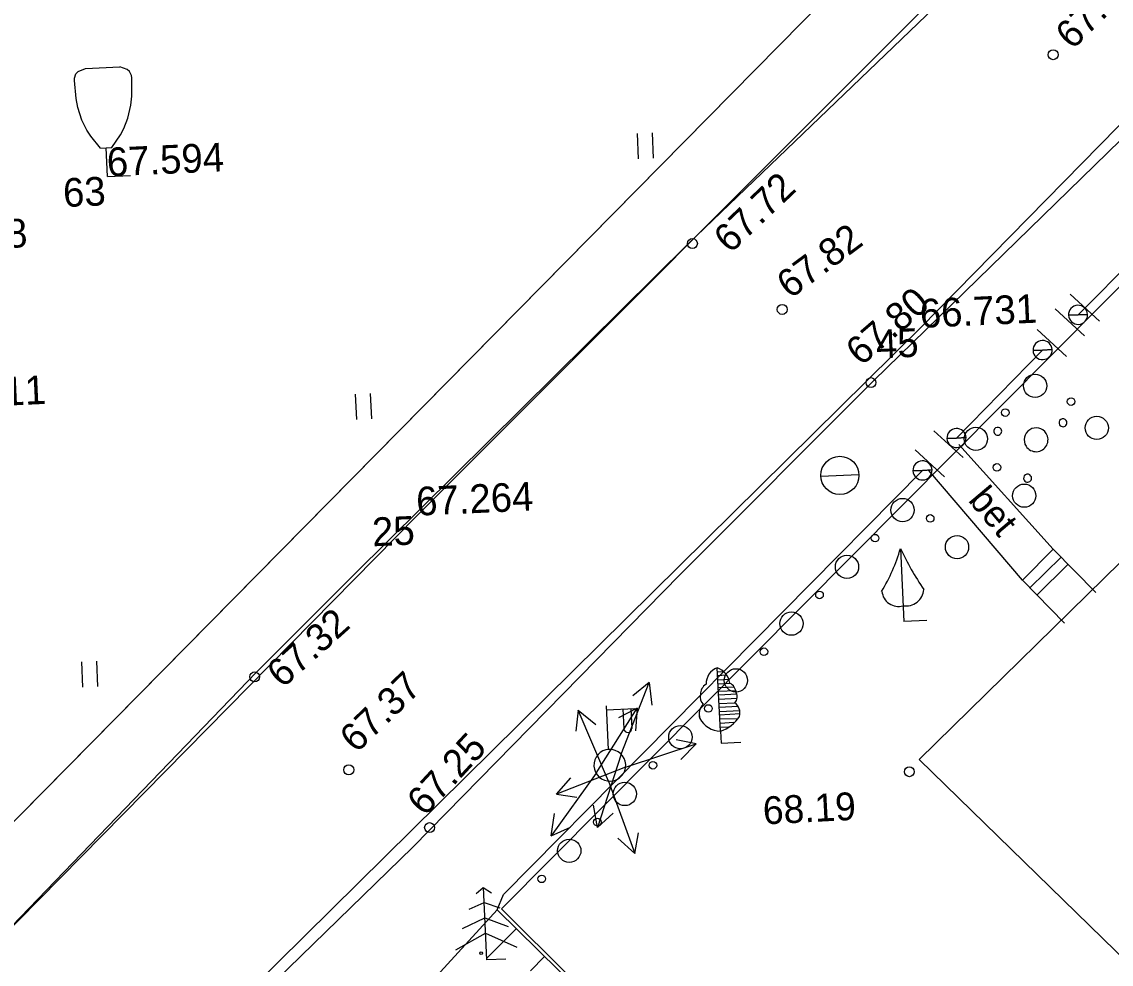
# Model space of a CAD drawing. Extents: x 641878 to 642093, y 6457030 to 6457209.
# Drawn here: x 642000.13 to 642028.63, y 6457069.63 to 6457094.29 of the extents above; entities that cross this region are included whole.
import ezdxf

# ---------------------------------------------------------------- set-up
doc = ezdxf.new("R2010")
doc.units = 0
for name, color, linetype in [('Level 1', 7, 'Continuous'), ('Level 10', 7, 'Continuous'), ('Level 11', 7, 'Continuous'), ('Level 12', 7, 'Continuous'), ('Level 16', 7, 'Continuous'), ('Level 18', 7, 'Continuous'), ('Level 22', 7, 'Continuous'), ('Level 30', 7, 'Continuous'), ('Level 4', 7, 'Continuous'), ('Level 5', 7, 'Continuous'), ('Level 57', 7, 'Continuous'), ('Level 6', 7, 'Continuous'), ('Level 63', 7, 'Continuous'), ('Level 7', 7, 'Continuous'), ('Level 8', 7, 'Continuous')]:
    doc.layers.add(name, color=color, linetype=linetype)

# ---------------------------------------------------------------- blocks, each defined once
blk = doc.blocks.new('KKITP9')
at = {"layer": 'Level 7'}
for p, q in [((-300, 1900), (300, 1900)), ((-100, 500), (100, 500)), ((0, 0), (0, 500)), ((0, 0), (400, 0))]:
    blk.add_line(p, q, dxfattribs=at)
for points in [[(-100, 500), (-258.4, 712.96), (-322.92, 824.71), (-400, 1000), (-461.28, 1225.3), (-484.95, 1381.3), (-500, 1700), (-497.94, 1741.58), (-468.34, 1813.02), (-428.03, 1850.1), (-300, 1900)], [(100, 500), (258.4, 712.96), (322.92, 824.71), (400, 1000), (461.28, 1225.3), (484.95, 1381.3), (500, 1700), (497.94, 1741.58), (468.34, 1813.02), (428.03, 1850.1), (300, 1900)]]:
    blk.add_lwpolyline(points, dxfattribs=at)
blk = doc.blocks.new('AAP2')
at = {"layer": 'Level 6'}
blk.add_circle((0, 0), 34.5, dxfattribs=at)
blk = doc.blocks.new('BD2')
at = {"layer": 'Level 7'}
for points in [[(-200, 1750), (-10, 1900), (200, 1750)], [(500, 0), (0, 0), (0, 1900)], [(-400, 1350), (0, 1500), (400, 1350)], [(-600, 850), (0, 1100), (600, 850)], [(-800, 300), (0, 700), (800, 300)]]:
    blk.add_lwpolyline(points, dxfattribs=at)
blk = doc.blocks.new('BOUN2')
at = {"layer": 'Level 7'}
for p in [(0, 1900), (600, 0)]:
    blk.add_line(p, (0, 0), dxfattribs=at)
for centre, radius, start, end in [((-4261.218, 3343.228), 4495.315, 325.7228194, 341.4277167), ((6794.366, 4684.754), 7338.56, 202.2039806, 211.8568472), ((-105.348, 827.636), 429.285, 182.1570556, 284.2060556), ((98.421, 867.09), 466.127, 257.8098639, 353.1475139)]:
    blk.add_arc(centre, radius, start, end, dxfattribs=at)
blk = doc.blocks.new('KHEIN3')
at = {"layer": 'Level 6'}
for p, q in [((-210.89, 335.09), (-210.89, -326.54)), ((182.28, 335.09), (182.28, -326.54))]:
    blk.add_line(p, q, dxfattribs=at)
blk = doc.blocks.new('OV2')
at = {"layer": 'Level 22'}
blk.add_line((-500, 0), (500, 0), dxfattribs=at)
blk.add_circle((0, 0), 500, dxfattribs=at)
blk = doc.blocks.new('PM5')
at = {"layer": 'Level 11'}
for p, q in [((0, 0), (-250, 0)), ((-250, 0), (0, 0)), ((250, 0), (0, 0)), ((0, 0), (250, 0))]:
    blk.add_line(p, q, dxfattribs=at)
for start, end in [(0, 180), (180, 0)]:
    blk.add_arc((0, 0), 250, start, end, dxfattribs=at)
blk = doc.blocks.new('BP')
at = {"layer": 'Level 7'}
for centre, radius, start, end in [((-2, 783), 100, 90, 270), ((-2, 783), 100, 270, 90), ((-2, -17), 300, 90, 270), ((-2, -17), 300, 270, 90), ((-702, -717), 100, 90, 270), ((-702, -717), 100, 270, 90), ((698, -717), 100, 90, 270), ((698, -717), 100, 270, 90)]:
    blk.add_arc(centre, radius, start, end, dxfattribs=at)
blk = doc.blocks.new('BH')
at = {"layer": 'Level 7'}
for centre, radius in [((0, 0), 293), ((990, 0), 95.9)]:
    blk.add_circle(centre, radius, dxfattribs=at)
blk = doc.blocks.new('BL2')
at = {"layer": 'Level 7'}
for p, q in [((0, 300), (0, 1900)), ((0, 1800), (150, 1800)), ((0, 1710), (220, 1710)), ((0, 1600), (280, 1600)), ((0, 1500), (300, 1500)), ((0, 1400), (400, 1400)), ((440, 1300), (0, 1300)), ((0, 1220), (470, 1220)), ((460, 1100), (0, 1100)), ((0, 1000), (410, 1000)), ((480, 900), (0, 900)), ((0, 800), (520, 800)), ((520, 710), (0, 710)), ((0, 610), (460, 600)), ((350, 500), (0, 500)), ((0, 400), (210, 400)), ((0, 300), (0, 0)), ((0, 0), (500, 0))]:
    blk.add_line(p, q, dxfattribs=at)
for centre, radius, start, end in [((130, 1490), 430, 107.592, 178.668), ((-179, 1454), 481, 5.541, 68.199), ((-175, 1255), 275, 117.031, 181.042), ((125, 1225), 326, 4.399, 57.529), ((-230, 1164), 236, 158.614, 224.006), ((258, 1158), 212, 311.82, 25.56), ((-187, 750), 328, 130.365, 197.745), ((188, 750), 328, 342.255, 49.635), ((54, 909), 612, 205.076, 264.939), ((-275, 1225), 965, 286.557, 323.427)]:
    blk.add_arc(centre, radius, start, end, dxfattribs=at)
blk = doc.blocks.new('LP13')
at = {"layer": 'Level 11'}
for p, q in [((-10, 400), (-10, 1500)), ((-10, 1400), (700, 1400)), ((400, 1400), (400, 900)), ((600, 1400), (600, 900))]:
    blk.add_line(p, q, dxfattribs=at)
for centre, radius, start, end in [((500, 900), 100, 180, 0), ((0, 0), 400, 90, 270), ((0, 0), 400, 270, 90)]:
    blk.add_arc(centre, radius, start, end, dxfattribs=at)
blk = doc.blocks.new('AAP3')
at = {"layer": 'Level 6'}
blk.add_circle((0, 0), 34.5, dxfattribs=at)
blk = doc.blocks.new('BD3')
at = {"layer": 'Level 7'}
for points in [[(-200, 1750), (-10, 1900), (200, 1750)], [(500, 0), (0, 0), (0, 1900)], [(-400, 1350), (0, 1500), (400, 1350)], [(-600, 850), (0, 1100), (600, 850)], [(-800, 300), (0, 700), (800, 300)]]:
    blk.add_lwpolyline(points, dxfattribs=at)
blk = doc.blocks.new('BOUN4')
at = {"layer": 'Level 7'}
for p in [(0, 1900), (600, 0)]:
    blk.add_line(p, (0, 0), dxfattribs=at)
for centre, radius, start, end in [((-4261.218, 3343.228), 4495.315, 325.7228194, 341.4277167), ((6794.366, 4684.754), 7338.56, 202.2039806, 211.8568472), ((-105.348, 827.636), 429.285, 182.1570556, 284.2060556), ((98.421, 867.09), 466.127, 257.8098639, 353.1475139)]:
    blk.add_arc(centre, radius, start, end, dxfattribs=at)
blk = doc.blocks.new('KHEIN5')
at = {"layer": 'Level 6'}
for p, q in [((-210.89, 335.09), (-210.89, -326.54)), ((182.28, 335.09), (182.28, -326.54))]:
    blk.add_line(p, q, dxfattribs=at)
blk = doc.blocks.new('BP0')
at = {"layer": 'Level 7'}
for centre, radius, start, end in [((-2, 783), 100, 90, 270), ((-2, 783), 100, 270, 90), ((-2, -17), 300, 90, 270), ((-2, -17), 300, 270, 90), ((-702, -717), 100, 90, 270), ((-702, -717), 100, 270, 90), ((698, -717), 100, 90, 270), ((698, -717), 100, 270, 90)]:
    blk.add_arc(centre, radius, start, end, dxfattribs=at)
blk = doc.blocks.new('BH0')
at = {"layer": 'Level 7'}
for centre, radius in [((0, 0), 293), ((990, 0), 95.9)]:
    blk.add_circle(centre, radius, dxfattribs=at)
blk = doc.blocks.new('BL4')
at = {"layer": 'Level 7'}
for p, q in [((0, 300), (0, 1900)), ((0, 1800), (150, 1800)), ((0, 1710), (220, 1710)), ((0, 1600), (280, 1600)), ((0, 1500), (300, 1500)), ((0, 1400), (400, 1400)), ((440, 1300), (0, 1300)), ((0, 1220), (470, 1220)), ((460, 1100), (0, 1100)), ((0, 1000), (410, 1000)), ((480, 900), (0, 900)), ((0, 800), (520, 800)), ((520, 710), (0, 710)), ((0, 610), (460, 600)), ((350, 500), (0, 500)), ((0, 400), (210, 400)), ((0, 300), (0, 0)), ((0, 0), (500, 0))]:
    blk.add_line(p, q, dxfattribs=at)
for centre, radius, start, end in [((130, 1490), 430, 107.592, 178.668), ((-179, 1454), 481, 5.541, 68.199), ((-175, 1255), 275, 117.031, 181.042), ((125, 1225), 326, 4.399, 57.529), ((-230, 1164), 236, 158.614, 224.006), ((258, 1158), 212, 311.82, 25.56), ((-188, 750), 328, 130.365, 197.745), ((188, 750), 328, 342.255, 49.635), ((54, 909), 612, 205.076, 264.939), ((-275, 1225), 965, 286.557, 323.427)]:
    blk.add_arc(centre, radius, start, end, dxfattribs=at)
blk = doc.blocks.new('LP14')
at = {"layer": 'Level 12'}
for p, q in [((-10, 400), (-10, 1500)), ((-10, 1400), (700, 1400)), ((400, 1400), (400, 900)), ((600, 1400), (600, 900))]:
    blk.add_line(p, q, dxfattribs=at)
for centre, radius, start, end in [((500, 900), 100, 180, 0), ((0, 0), 400, 90, 270), ((0, 0), 400, 270, 90)]:
    blk.add_arc(centre, radius, start, end, dxfattribs=at)
blk = doc.blocks.new('OV3')
at = {"layer": 'Level 16'}
blk.add_line((-500, 0), (500, 0), dxfattribs=at)
blk.add_circle((0, 0), 500, dxfattribs=at)
blk = doc.blocks.new('PM6')
at = {"layer": 'Level 12'}
for p, q in [((0, 0), (-250, 0)), ((-250, 0), (0, 0)), ((250, 0), (0, 0)), ((0, 0), (250, 0))]:
    blk.add_line(p, q, dxfattribs=at)
for start, end in [(0, 180), (180, 0)]:
    blk.add_arc((0, 0), 250, start, end, dxfattribs=at)

msp = doc.modelspace()

# ---------------------------------------------------------------- linework, layer by layer
at = {"layer": 'Level 1'}
for p, q in [((642026.497, 6457079.478), (642027.317, 6457080.282)), ((642026.68, 6457079.292), (642027.499, 6457080.096)), ((642026.301, 6457079.678), (642027.404, 6457078.553))]:
    msp.add_line(p, q, dxfattribs=at)
msp.add_lwpolyline([(642026.301, 6457079.678), (642027.109, 6457080.494), (642028.224, 6457079.357)], dxfattribs=at)
at = {"layer": 'Level 10'}
msp.add_lwpolyline([(642012.676, 6457071.076), (642031.016, 6457089.543), (642034.671, 6457085.923), (642068.322, 6457052.609), (642045.995, 6457038.007), (642016.331, 6457067.446)], close=True, dxfattribs=at)
at = {"layer": 'Level 11'}
for p, q in [((642014.683, 6457076.277), (642014.619, 6457075.725)), ((642015.475, 6457074.422), (642014.683, 6457076.277)), ((642014.683, 6457076.277), (642015.143, 6457075.9)), ((642015.149, 6457074.63), (642016.227, 6457076.335)), ((642016.227, 6457076.335), (642015.736, 6457076.075)), ((642016.227, 6457076.335), (642016.178, 6457075.742)), ((642015.81, 6457075.124), (642015.184, 6457073.207)), ((642015.923, 6457074.788), (642014.117, 6457074.078)), ((642014.117, 6457074.078), (642014.491, 6457074.51)), ((642014.117, 6457074.078), (642014.646, 6457074.001)), ((642015.184, 6457073.207), (642015.085, 6457073.793)), ((642015.184, 6457073.207), (642015.595, 6457073.579)), ((642012.284, 6457069.779), (642013.062, 6457070.56)), ((642013.431, 6457069.459), (642013.803, 6457069.831))]:
    msp.add_line(p, q, dxfattribs=at)
at = {"layer": 'Level 12'}
for p, q in [((642015.81, 6457075.124), (642016.543, 6457077.004)), ((642016.543, 6457077.004), (642016.111, 6457076.655)), ((642016.543, 6457077.004), (642016.608, 6457076.413)), ((642015.923, 6457074.788), (642017.767, 6457075.396)), ((642017.767, 6457075.396), (642017.244, 6457075.503)), ((642017.767, 6457075.396), (642017.369, 6457074.986)), ((642015.149, 6457074.63), (642013.977, 6457072.987)), ((642015.475, 6457074.422), (642016.161, 6457072.524)), ((642013.977, 6457072.987), (642014.059, 6457073.576)), ((642013.977, 6457072.987), (642014.481, 6457073.22)), ((642016.161, 6457072.524), (642016.256, 6457073.071)), ((642016.161, 6457072.524), (642015.723, 6457072.926))]:
    msp.add_line(p, q, dxfattribs=at)
msp.add_lwpolyline([(642012.676, 6457071.076), (642031.016, 6457089.543), (642034.671, 6457085.923), (642068.322, 6457052.609), (642045.995, 6457038.007), (642016.331, 6457067.446)], close=True, dxfattribs=at)
at = {"layer": 'Level 18'}
for p, q in [((642026.497, 6457079.478), (642027.317, 6457080.282)), ((642026.68, 6457079.292), (642027.499, 6457080.096)), ((642026.301, 6457079.678), (642027.404, 6457078.553))]:
    msp.add_line(p, q, dxfattribs=at)
msp.add_lwpolyline([(642026.301, 6457079.678), (642027.109, 6457080.494), (642028.224, 6457079.357)], dxfattribs=at)
at = {"layer": 'Level 30'}
for p, q in [((642012.284, 6457069.779), (642013.062, 6457070.56)), ((642013.431, 6457069.459), (642013.803, 6457069.831))]:
    msp.add_line(p, q, dxfattribs=at)
for centre in [(642027.107, 6457093.43), (642017.67, 6457088.488), (642020.02, 6457086.764), (642022.342, 6457084.85), (642006.22, 6457077.15), (642008.682, 6457074.717), (642023.345, 6457074.668), (642010.795, 6457073.206)]:
    msp.add_circle(centre, 0.13, dxfattribs=at)
at = {"layer": 'Level 4'}
for p, q in [((642023.635, 6457086.282), (642072.572, 6457136.185)), ((642039.992, 6457110.935), (642010.46, 6457081.367)), ((642027.758, 6457086.623), (642030.681, 6457089.575)), ((642027.554, 6457087.162), (642028.321, 6457086.461)), ((642027.16, 6457086.777), (642027.927, 6457086.076)), ((641994.982, 6457057.977), (642023.635, 6457086.282)), ((642026.686, 6457086.237), (642027.453, 6457085.536)), ((642026.83, 6457085.702), (642024.578, 6457083.4)), ((642023.984, 6457083.591), (642024.751, 6457082.89)), ((642023.495, 6457083.089), (642024.262, 6457082.388)), ((642010.46, 6457081.367), (641993.104, 6457063.724)), ((642012.676, 6457071.076), (642012.676, 6457071.076))]:
    msp.add_line(p, q, dxfattribs=at)
msp.add_lwpolyline([(642012.676, 6457071.076), (642031.016, 6457089.543), (642034.671, 6457085.923), (642068.322, 6457052.609), (642045.995, 6457038.007), (642016.331, 6457067.446)], close=True, dxfattribs=at)
for points in [[(642012.563, 6457071.051), (642012.731, 6457071.456), (642023.688, 6457082.552)], [(642009.78, 6457068.012), (642012.563, 6457071.051), (642021.68, 6457062.081)]]:
    msp.add_lwpolyline(points, dxfattribs=at)
for centre in [(642027.107, 6457093.43), (642017.67, 6457088.488), (642020.02, 6457086.764), (642022.342, 6457084.85), (642006.22, 6457077.15), (642008.682, 6457074.717), (642023.345, 6457074.668), (642010.795, 6457073.206)]:
    msp.add_circle(centre, 0.13, dxfattribs=at)
at = {"layer": 'Level 5'}
for p, q in [((642024.64, 6457083.227), (642027.109, 6457080.494)), ((642024.64, 6457083.227), (642027.109, 6457080.494)), ((642026.301, 6457079.678), (642023.857, 6457082.552)), ((642026.301, 6457079.678), (642023.857, 6457082.552))]:
    msp.add_line(p, q, dxfattribs=at)
for points in [[(641993.631, 6457056.645), (641998.295, 6457060.959), (642010.353, 6457072.691), (642017.339, 6457079.824), (642022.415, 6457084.905), (642028.867, 6457091.193), (642037.441, 6457099.834), (642044.889, 6457107.466), (642053.881, 6457116.428), (642059.499, 6457121.898)], [(641993.631, 6457056.645), (641998.295, 6457060.959), (642010.353, 6457072.691), (642017.339, 6457079.824), (642022.415, 6457084.905), (642028.867, 6457091.193), (642037.441, 6457099.834), (642044.889, 6457107.466), (642053.881, 6457116.428), (642059.499, 6457121.898)], [(642049.912, 6457120.747), (642037.26, 6457108.444), (642025.072, 6457095.706), (642017.555, 6457088.482), (642008.843, 6457079.842), (642006.256, 6457077.262), (641994.599, 6457065.163), (641992.988, 6457063.47)], [(642049.912, 6457120.747), (642037.26, 6457108.444), (642025.072, 6457095.706), (642017.555, 6457088.482), (642008.843, 6457079.842), (642006.256, 6457077.262), (641994.599, 6457065.163), (641992.988, 6457063.47)]]:
    msp.add_lwpolyline(points, dxfattribs=at)
at = {"layer": 'Level 57'}
msp.add_lwpolyline([(642012.676, 6457071.076), (642031.016, 6457089.543), (642034.671, 6457085.923), (642068.322, 6457052.609), (642045.995, 6457038.007), (642016.331, 6457067.446), (642012.676, 6457071.076)], dxfattribs=at)
at = {"layer": 'Level 6'}
msp.add_lwpolyline([(642079.732, 6457158.568), (642080.235, 6457154.841), (641991.335, 6457064.658), (641988.753, 6457064.805), (641963.305, 6457105.318), (641951.211, 6457121.248), (641934.009, 6457138.474), (641908.118, 6457150.813), (642023.783, 6457167.133)], close=True, dxfattribs=at)
at = {"layer": 'Level 63'}
msp.add_lwpolyline([(642023.602, 6457074.99), (642029.314, 6457080.591), (642029.054, 6457080.849), (642032.129, 6457083.945), (642037.65, 6457078.43), (642029.088, 6457069.645)], close=True, dxfattribs=at)
msp.add_lwpolyline([(642023.602, 6457074.99), (642029.314, 6457080.591), (642029.054, 6457080.849), (642032.129, 6457083.945), (642037.65, 6457078.43), (642029.088, 6457069.645)], close=True, dxfattribs=at)
at = {"layer": 'Level 7'}
for centre, radius in [((642026.634, 6457084.765), 0.304), ((642026.634, 6457084.765), 0.304), ((642027.577, 6457084.353), 0.0996), ((642027.577, 6457084.353), 0.0996), ((642028.247, 6457083.665), 0.304), ((642028.247, 6457083.665), 0.304)]:
    msp.add_circle(centre, radius, dxfattribs=at)
at = {"layer": 'Level 8'}
for p, q in [((642080.235, 6457154.841), (641991.335, 6457064.658)), ((642027.758, 6457086.623), (642030.681, 6457089.575)), ((642027.554, 6457087.162), (642028.321, 6457086.461)), ((642027.16, 6457086.777), (642027.927, 6457086.076)), ((642026.686, 6457086.237), (642027.453, 6457085.536)), ((642026.83, 6457085.702), (642024.578, 6457083.4)), ((642023.984, 6457083.591), (642024.751, 6457082.89)), ((642023.495, 6457083.089), (642024.262, 6457082.388))]:
    msp.add_line(p, q, dxfattribs=at)
for points in [[(642012.563, 6457071.051), (642012.731, 6457071.456), (642023.688, 6457082.552)], [(642009.78, 6457068.012), (642012.563, 6457071.051), (642021.68, 6457062.081)]]:
    msp.add_lwpolyline(points, dxfattribs=at)

# ---------------------------------------------------------------- block references
at = {"layer": 'Level 1', "xscale": 0.0009998982956423152, "yscale": 0.0009998982956423152, "rotation": 2.5639079614876326}
msp.add_blockref('OV3', (642021.527, 6457082.421), dxfattribs=at)
at = {"layer": 'Level 11'}
for name, p, xscale, yscale, rotation in [('PM5', (642027.758, 6457086.623), 0.0009998982956423152, 0.0009998982956423152, 2.5639079614876326), ('PM5', (642026.83, 6457085.702), 0.0009998982956423152, 0.0009998982956423152, 2.5639079614876326), ('PM5', (642024.578, 6457083.4), 0.0009998982956423152, 0.0009998982956423152, 2.5639079614876326), ('PM5', (642023.688, 6457082.552), 0.0009998982956423152, 0.0009998982956423152, 2.5639079614876326), ('LP13', (642015.51, 6457074.836), 0.001039094308831493, 0.0010390943088314929, 2.953907961487609)]:
    msp.add_blockref(name, p, dxfattribs=dict(at, xscale=xscale, yscale=yscale, rotation=rotation))
at = {"layer": 'Level 12'}
for name, p, xscale, yscale, rotation in [('PM6', (642027.758, 6457086.623), 0.0009998982956423152, 0.0009998982956423152, 2.5639079614876326), ('PM6', (642026.83, 6457085.702), 0.0009998982956423152, 0.0009998982956423152, 2.5639079614876326), ('PM6', (642024.578, 6457083.4), 0.0009998982956423152, 0.0009998982956423152, 2.5639079614876326), ('PM6', (642023.688, 6457082.552), 0.0009998982956423152, 0.0009998982956423152, 2.5639079614876326), ('LP14', (642015.51, 6457074.836), 0.001039094308831493, 0.0010390943088314929, 2.953907961487609)]:
    msp.add_blockref(name, p, dxfattribs=dict(at, xscale=xscale, yscale=yscale, rotation=rotation))
at = {"layer": 'Level 22', "xscale": 0.0009998982956423152, "yscale": 0.0009998982956423152, "rotation": 2.5639079614876326}
msp.add_blockref('OV2', (642021.527, 6457082.421), dxfattribs=at)
at = {"layer": 'Level 6', "xscale": 0.0009998982956423152, "yscale": 0.0009998982956423152}
for name, p, rotation in [('KHEIN3', (642016.447, 6457091.043), 2.5639079614876326), ('KHEIN5', (642016.447, 6457091.043), 2.5639079614876326), ('KHEIN3', (642009.077, 6457084.223), 2.5639079614876326), ('KHEIN5', (642009.077, 6457084.223), 2.5639079614876326), ('KHEIN3', (642001.911, 6457077.215), 2.5639079614876326), ('KHEIN5', (642001.911, 6457077.215), 2.5639079614876326), ('AAP2', (642012.142, 6457069.92), -44.77691039538139), ('AAP3', (642012.142, 6457069.92), -44.77691039538139)]:
    msp.add_blockref(name, p, dxfattribs=dict(at, rotation=rotation))
at = {"layer": 'Level 7'}
for name, p, xscale, yscale, rotation in [('KKITP9', (642002.369, 6457090.244), 0.0014998474434634729, 0.0014998474434634729, 2.5639079614876326), ('BP', (642026.677, 6457083.361), 0.0010390943088314929, 0.001039094308831493, -57.5551534995748), ('BP0', (642026.677, 6457083.361), 0.0010390943088314929, 0.001039094308831493, -57.5551534995748), ('BH', (642025.086, 6457083.378), 0.001039094308831493, 0.0010390943088314929, 41.840751120266624), ('BH0', (642025.086, 6457083.378), 0.001039094308831493, 0.0010390943088314929, 41.840751120266624), ('BH', (642026.351, 6457081.891), 0.001039094308831493, 0.0010390943088314929, 134.04237300567831), ('BH0', (642026.351, 6457081.891), 0.001039094308831493, 0.0010390943088314929, 134.04237300567831), ('BH', (642023.167, 6457081.515), 0.001039094308831493, 0.0010390943088314929, -134.36073841761691), ('BH0', (642023.167, 6457081.515), 0.001039094308831493, 0.0010390943088314929, -134.36073841761691), ('BH', (642024.592, 6457080.545), 0.001039094308831493, 0.0010390943088314929, 133.0321477546105), ('BH0', (642024.592, 6457080.545), 0.001039094308831493, 0.0010390943088314929, 133.0321477546105), ('BH', (642021.714, 6457080.029), 0.001039094308831493, 0.0010390943088314929, -134.36073841761691), ('BH0', (642021.714, 6457080.029), 0.001039094308831493, 0.0010390943088314929, -134.36073841761691), ('BOUN2', (642023.199, 6457078.6), 0.0009998982956423152, 0.0009998982956423152, 2.5639079614876326), ('BOUN4', (642023.199, 6457078.6), 0.0009998982956423152, 0.0009998982956423152, 2.5639079614876326), ('BH', (642020.261, 6457078.543), 0.001039094308831493, 0.0010390943088314929, -134.36073841761691), ('BH0', (642020.261, 6457078.543), 0.001039094308831493, 0.0010390943088314929, -134.36073841761691), ('BL2', (642018.419, 6457075.415), 0.001039094308831493, 0.0010390943088314929, 2.953907961487609), ('BL4', (642018.419, 6457075.415), 0.001039094308831493, 0.0010390943088314929, 2.953907961487609), ('BH', (642018.808, 6457077.058), 0.001039094308831493, 0.0010390943088314929, -134.36073841761691), ('BH0', (642018.808, 6457077.058), 0.001039094308831493, 0.0010390943088314929, -134.36073841761691), ('BH', (642017.355, 6457075.572), 0.001039094308831493, 0.0010390943088314929, -134.36073841761691), ('BH0', (642017.355, 6457075.572), 0.001039094308831493, 0.0010390943088314929, -134.36073841761691), ('BH', (642015.902, 6457074.086), 0.001039094308831493, 0.0010390943088314929, -134.36073841761691), ('BH0', (642015.902, 6457074.086), 0.001039094308831493, 0.0010390943088314929, -134.36073841761691), ('BH', (642014.449, 6457072.6), 0.001039094308831493, 0.0010390943088314929, -134.36073841761691), ('BH0', (642014.449, 6457072.6), 0.001039094308831493, 0.0010390943088314929, -134.36073841761691), ('BD2', (642012.292, 6457069.744), 0.0009998982956423152, 0.0009998982956423152, 2.5639079614876326), ('BD3', (642012.292, 6457069.744), 0.0009998982956423152, 0.0009998982956423152, 2.5639079614876326)]:
    msp.add_blockref(name, p, dxfattribs=dict(at, xscale=xscale, yscale=yscale, rotation=rotation))

# ---------------------------------------------------------------- texts
at = {"layer": 'Level 30'}
for s, height, rotation, p in [('67.95', 0.7274, 44.7565, (642027.611, 6457093.538)), ('67.72', 0.7274, 43.589, (642018.659, 6457088.207)), ('67.82', 0.7274, 36.6277, (642020.228, 6457087.023)), ('67.80', 0.7274, 40.7307, (642022.082, 6457085.263)), ('67.32', 0.7274, 41.9721, (642006.949, 6457076.833)), ('67.37', 0.7274, 44.0181, (642008.88, 6457075.134)), ('67.25', 0.7274, 47.1921, (642010.671, 6457073.475)), ('68.19', 0.7273, 2.9539, (642019.531, 6457073.286))]:
    msp.add_text(s, height=height, rotation=rotation, dxfattribs=at).set_placement(p)
at = {"layer": 'Level 4'}
for s, height, rotation, p in [('67.95', 0.7274, 44.7565, (642027.611, 6457093.538)), ('67.72', 0.7274, 43.589, (642018.659, 6457088.207)), ('67.82', 0.7274, 36.6277, (642020.228, 6457087.023)), ('67.80', 0.7274, 40.7307, (642022.082, 6457085.263)), ('67.32', 0.7274, 41.9721, (642006.949, 6457076.833)), ('67.37', 0.7274, 44.0181, (642008.88, 6457075.134)), ('67.25', 0.7274, 47.1921, (642010.671, 6457073.475)), ('68.19', 0.7273, 2.9539, (642019.531, 6457073.286))]:
    msp.add_text(s, height=height, rotation=rotation, dxfattribs=at).set_placement(p)
at = {"layer": 'Level 5'}
for s, height, rotation, p in [('63', 0.7499, 2.5639, (642001.222, 6457089.442)), ('45', 0.7499, 2.5639, (642022.486, 6457085.48)), ('bet', 0.6999, 310.1232, (642024.861, 6457081.767)), ('bet', 0.6999, 310.1232, (642024.861, 6457081.767)), ('25', 0.7499, 2.5639, (642009.306, 6457080.565))]:
    msp.add_text(s, height=height, rotation=rotation, dxfattribs=at).set_placement(p)
at = {"layer": 'Level 63'}
for s, p in [('67.594', (642002.369, 6457090.244)), ('67.378', (641997.224, 6457088.259)), ('66.731', (642023.635, 6457086.282)), ('67.711', (641997.713, 6457084.157)), ('67.264', (642010.46, 6457081.367))]:
    msp.add_text(s, height=0.7499, rotation=2.5639, dxfattribs=at).set_placement(p)

doc.saveas('drawing.dxf')
